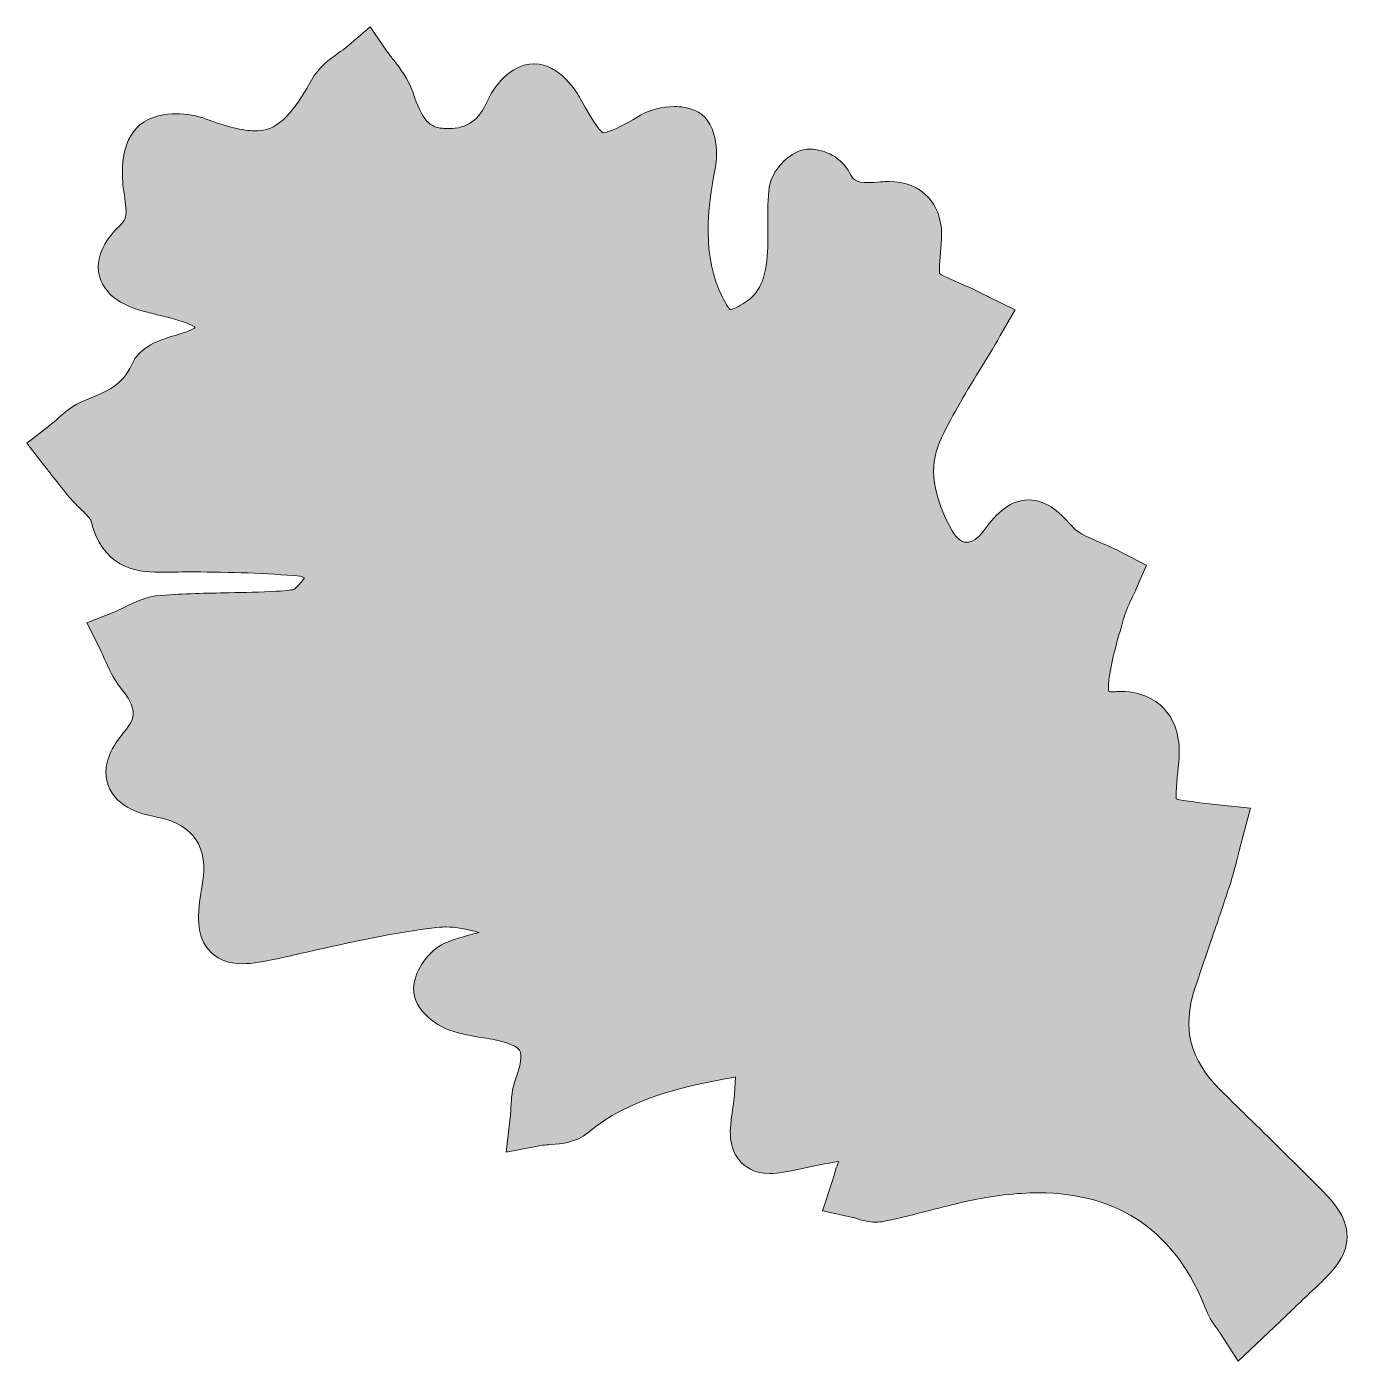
# Model space of a CAD drawing. Header units: inches. Extents: x 792 to 7891, y -1083 to 2748.
# Drawn here: x 6360 to 7315, y -1083 to -117 of the extents above; entities that cross this region are included whole.
import ezdxf

# ---------------------------------------------------------------- set-up
doc = ezdxf.new("R2010")
doc.units = ezdxf.units.IN
doc.header["$MEASUREMENT"] = 0
doc.layers.add('Layer 1', color=7, linetype='Continuous')

msp = doc.modelspace()

# ---------------------------------------------------------------- hatches: boundary and pattern name
at = {"layer": 'Layer 1', "true_color": 0xb2a964}
h = msp.add_hatch(color=43, dxfattribs=at)
h.dxf.hatch_style = 2
edge = h.paths.add_edge_path()
edge.add_spline(control_points=[(7314.6, -992.54), (7314.39, -1007.89), (7303.15, -1018.54), (7292.28, -1028.84), (7283.8, -1036.87), (7275.36, -1044.93), (7266.43, -1053.47), (7266.43, -1053.47), (7236, -1082.51), (7236, -1082.51), (7236, -1082.51), (7222.88, -1062.23), (7222.88, -1062.23), (7222.04, -1060.93), (7221.14, -1059.68), (7220.2, -1058.36), (7217.72, -1054.92), (7214.93, -1051.02), (7212.97, -1045.92), (7191.29, -989.36), (7150.36, -960.69), (7091.34, -960.69), (7075.47, -960.69), (7058.21, -962.74), (7040.03, -966.78), (7030.95, -968.8), (7021.64, -971.17), (7012.63, -973.45), (7001.98, -976.16), (6991.02, -978.94), (6979.97, -981.3), (6978, -981.72), (6975.95, -981.93), (6973.88, -981.93), (6968.25, -981.93), (6963.43, -980.38), (6959.91, -979.25), (6958.88, -978.92), (6957.72, -978.55), (6957.14, -978.42), (6957.14, -978.42), (6935.43, -973.69), (6935.43, -973.69), (6935.43, -973.69), (6942.42, -952.59), (6942.42, -952.59), (6942.7, -951.73), (6943.01, -950.54), (6943.34, -949.28), (6944.15, -946.15), (6945.19, -942.17), (6947.17, -938.06), (6937.88, -939.56), (6928.6, -941.22), (6919.66, -943.26), (6910.02, -945.47), (6903.26, -946.74), (6897.29, -946.74), (6885.72, -946.74), (6878.98, -941.67), (6875.36, -937.42), (6866.1, -926.55), (6868.45, -911.98), (6870.72, -897.89), (6871.5, -893.08), (6871.8, -887.82), (6872.12, -882.26), (6872.22, -880.46), (6872.32, -878.68), (6872.44, -876.9), (6872.38, -876.92), (6872.31, -876.93), (6872.24, -876.94), (6833.36, -883.87), (6795.94, -892.18), (6765.54, -917.31), (6756.95, -924.4), (6746.54, -925.18), (6738.94, -925.75), (6736.72, -925.92), (6734.63, -926.07), (6733.21, -926.34), (6733.21, -926.34), (6706.7, -931.24), (6706.7, -931.24), (6706.7, -931.24), (6709.69, -904.45), (6709.69, -904.45), (6709.88, -902.81), (6709.97, -900.86), (6710.07, -898.8), (6710.35, -892.88), (6710.69, -885.52), (6713.53, -878.04), (6719.03, -863.61), (6717, -858.73), (6716.54, -857.9), (6716.09, -857.09), (6713.12, -852.91), (6698.54, -850.05), (6695.77, -849.5), (6692.9, -849.03), (6689.85, -848.53), (6682.07, -847.26), (6674.02, -845.95), (6665.72, -843.1), (6655.9, -839.73), (6636.69, -827.01), (6639.98, -809.19), (6642.33, -796.45), (6652.49, -783.9), (6664.13, -779.34), (6671.88, -776.3), (6679.55, -774.37), (6686.99, -772.56), (6677.94, -769.8), (6670.06, -768.45), (6663.18, -768.45), (6661.55, -768.45), (6659.97, -768.53), (6658.48, -768.68), (6626.61, -772.07), (6594.02, -779.45), (6562.5, -786.58), (6562.5, -786.58), (6562.35, -786.61), (6562.35, -786.61), (6555.62, -788.14), (6548.89, -789.66), (6542.17, -791.14), (6531.53, -793.5), (6522.98, -795.06), (6515.84, -795.06), (6505.27, -795.06), (6497.03, -791.61), (6491.29, -784.79), (6480.91, -772.47), (6484.06, -754.27), (6486.83, -738.21), (6491.62, -710.5), (6480.87, -694.4), (6453.95, -688.98), (6445.24, -687.22), (6424.85, -683.11), (6418.73, -665.84), (6412.69, -648.79), (6425.62, -633.17), (6430.48, -627.3), (6439.04, -616.96), (6439.91, -610.59), (6427.73, -595.45), (6422.29, -588.68), (6419.07, -581.32), (6416.23, -574.82), (6415.16, -572.38), (6414.16, -570.1), (6413.14, -568.07), (6413.14, -568.07), (6403.37, -548.62), (6403.37, -548.62), (6403.37, -548.62), (6423.58, -540.53), (6423.58, -540.53), (6425.76, -539.66), (6428.19, -538.46), (6430.77, -537.2), (6437.86, -533.74), (6446.68, -529.43), (6456.93, -528.67), (6473.42, -527.45), (6489.98, -527.11), (6505.99, -526.79), (6517.39, -526.55), (6529.13, -526.31), (6540.51, -525.76), (6548.81, -525.35), (6552.14, -524.69), (6553.44, -524.16), (6556.5, -521.44), (6558.95, -518.63), (6560.75, -516.09), (6559.48, -515.42), (6558.35, -514.93), (6557.67, -514.77), (6533.17, -512.76), (6507.2, -511.75), (6480.46, -511.75), (6473.13, -511.75), (6465.61, -511.82), (6458.1, -511.97), (6457.24, -511.99), (6456.39, -512), (6455.57, -512), (6438.24, -512), (6414.3, -508.09), (6406.24, -474.31), (6405.35, -472.54), (6401.24, -468.52), (6398.76, -466.09), (6395.82, -463.22), (6392.49, -459.96), (6389.49, -456.29), (6385.32, -451.2), (6381.31, -446.02), (6377.43, -441.02), (6375.73, -438.83), (6374.04, -436.65), (6372.33, -434.47), (6372.33, -434.47), (6359.88, -418.59), (6359.88, -418.59), (6359.88, -418.59), (6375.88, -406.28), (6375.88, -406.28), (6377.57, -404.98), (6379.41, -403.36), (6381.36, -401.64), (6386.76, -396.86), (6393.48, -390.92), (6402.32, -387.47), (6418.87, -381.01), (6429.37, -376.08), (6435.55, -362.16), (6441.64, -348.45), (6455.9, -344.16), (6467.36, -340.71), (6471.05, -339.6), (6475.21, -338.35), (6477.6, -337.17), (6479.12, -336.42), (6480.46, -335.74), (6481.65, -335.14), (6481.42, -334.79), (6481.22, -334.52), (6481.06, -334.34), (6474.68, -330.71), (6465.97, -328.6), (6456.76, -326.38), (6453.23, -325.52), (6449.6, -324.65), (6445.94, -323.65), (6437.33, -321.29), (6417.15, -315.77), (6412.51, -297.78), (6407.96, -280.14), (6422.34, -266.12), (6427.76, -260.85), (6432.21, -256.51), (6432.57, -253.71), (6430.51, -239.38), (6430.24, -237.5), (6429.96, -235.61), (6429.72, -233.69), (6428.5, -224.13), (6427.23, -200.57), (6441.78, -188.54), (6449.86, -181.86), (6460.45, -180.46), (6467.9, -180.46), (6475.32, -180.46), (6483.24, -181.85), (6489.63, -184.27), (6504.86, -190.04), (6516.07, -192.73), (6524.9, -192.73), (6535.87, -192.73), (6547.25, -189.93), (6565.78, -156.13), (6570.87, -146.85), (6578.95, -141.07), (6585.45, -136.43), (6587.67, -134.84), (6589.76, -133.34), (6591.36, -131.97), (6591.36, -131.97), (6608.31, -117.48), (6608.31, -117.48), (6608.31, -117.48), (6620.88, -135.9), (6620.88, -135.9), (6622.18, -137.8), (6623.8, -139.86), (6625.51, -142.04), (6630.15, -147.95), (6635.92, -155.29), (6639.01, -164.57), (6646.1, -185.92), (6651.57, -190.09), (6660.45, -190.94), (6662.02, -191.09), (6663.55, -191.17), (6665.01, -191.17), (6678.35, -191.17), (6687.01, -184.97), (6693.09, -171.07), (6697.14, -161.82), (6709.37, -144.33), (6726.7, -144.33), (6726.7, -144.33), (6726.91, -144.33), (6726.91, -144.33), (6745.71, -144.51), (6757.86, -165.24), (6760.11, -169.4), (6770.84, -189.26), (6775.14, -193.54), (6776.78, -194.27), (6782.46, -194.11), (6798.5, -184.65), (6803.81, -181.53), (6810.62, -177.51), (6819.44, -175.21), (6828, -175.21), (6833.09, -175.21), (6837.82, -176.01), (6842.08, -177.59), (6860.28, -184.34), (6859.54, -210.44), (6857.84, -219.05), (6851.74, -250.05), (6848.15, -282.91), (6863.06, -313.16), (6865.76, -318.62), (6867.64, -321.17), (6868.63, -322.27), (6870.01, -321.88), (6872.86, -320.81), (6877.82, -317.87), (6889.62, -310.87), (6894.78, -299.81), (6895.61, -279.68), (6895.83, -274.19), (6895.8, -268.61), (6895.77, -262.71), (6895.72, -254.1), (6895.66, -245.24), (6896.43, -236.12), (6897.52, -223.31), (6907.7, -212.26), (6917.2, -207.98), (6920.13, -206.66), (6923.32, -205.99), (6926.67, -205.99), (6936.47, -205.99), (6949.68, -212.39), (6954.83, -223.11), (6957.22, -228.08), (6959.25, -230.26), (6968.69, -230.26), (6971.07, -230.26), (6973.82, -230.1), (6977.34, -229.76), (6979.38, -229.56), (6981.38, -229.46), (6983.28, -229.46), (6995.16, -229.46), (7005.05, -233.41), (7011.9, -240.9), (7019.27, -248.96), (7022.38, -260.08), (7021.14, -273.97), (7021.14, -273.97), (7021.11, -274.26), (7021.11, -274.26), (7020.35, -282.77), (7019.5, -292.3), (7019.92, -295.99), (7022.94, -298.07), (7031.62, -301.76), (7039.37, -305.05), (7044.08, -307.06), (7048.43, -309.28), (7051.93, -311.07), (7051.93, -311.07), (7052.05, -311.13), (7052.05, -311.13), (7053.26, -311.75), (7054.38, -312.32), (7055.38, -312.81), (7055.38, -312.81), (7074.61, -322.22), (7074.61, -322.22), (7074.61, -322.22), (7063.91, -340.77), (7063.91, -340.77), (7058.82, -349.58), (7053.67, -358.05), (7048.69, -366.23), (7037.88, -383.99), (7027.71, -400.69), (7020.01, -417.96), (7012.04, -435.81), (7015.03, -456.76), (7029.15, -482.02), (7030.88, -485.12), (7034.55, -490.33), (7039.61, -490.33), (7043.46, -490.33), (7047.81, -487.45), (7051.56, -482.44), (7058.76, -472.83), (7068.61, -459.67), (7084.41, -459.67), (7098.5, -459.67), (7108, -470.07), (7117.18, -480.13), (7120.47, -483.73), (7128.07, -487.01), (7136.12, -490.48), (7141.52, -492.81), (7147.09, -495.22), (7153.05, -498.31), (7153.05, -498.31), (7169.58, -506.89), (7169.58, -506.89), (7169.58, -506.89), (7162.21, -523.99), (7162.21, -523.99), (7161.42, -525.81), (7160.49, -527.73), (7159.51, -529.77), (7157.42, -534.12), (7154.81, -539.53), (7153.39, -544.54), (7152.67, -547.1), (7151.92, -549.67), (7151.18, -552.24), (7147.26, -565.76), (7143.21, -579.74), (7142.2, -592.68), (7141.98, -595.43), (7142.16, -597.23), (7142.35, -598.2), (7142.93, -598.31), (7143.87, -598.43), (7145.28, -598.43), (7145.88, -598.43), (7146.53, -598.4), (7147.21, -598.36), (7148.58, -598.27), (7149.95, -598.22), (7151.27, -598.22), (7167.65, -598.22), (7177.38, -605.17), (7182.65, -611), (7191.06, -620.3), (7194.51, -633.19), (7192.89, -649.31), (7191.98, -658.45), (7190.77, -670.51), (7191.17, -675.83), (7196.53, -677.41), (7209.72, -678.8), (7221.52, -680.04), (7221.52, -680.04), (7244.73, -682.5), (7244.73, -682.5), (7244.73, -682.5), (7238.76, -705.06), (7238.76, -705.06), (7237.85, -708.48), (7236.98, -711.97), (7236.13, -715.34), (7234.19, -723.13), (7232.17, -731.18), (7229.55, -739.21), (7225.32, -752.15), (7220.84, -765.16), (7216.51, -777.74), (7216.51, -777.74), (7216.46, -777.88), (7216.46, -777.88), (7212.46, -789.5), (7208.32, -801.52), (7204.43, -813.33), (7195.17, -841.48), (7201.06, -864.65), (7222.95, -886.26), (7230.46, -893.67), (7237.99, -901.07), (7245.52, -908.46), (7245.52, -908.46), (7245.71, -908.66), (7245.71, -908.66), (7261.59, -924.26), (7278.02, -940.4), (7294.05, -956.46), (7303.78, -966.21), (7314.81, -977.26), (7314.6, -992.54)], knot_values=[0, 0, 0, 0, 1, 1, 1, 2, 2, 2, 3, 3, 3, 4, 4, 4, 5, 5, 5, 6, 6, 6, 7, 7, 7, 8, 8, 8, 9, 9, 9, 10, 10, 10, 11, 11, 11, 12, 12, 12, 13, 13, 13, 14, 14, 14, 15, 15, 15, 16, 16, 16, 17, 17, 17, 18, 18, 18, 19, 19, 19, 20, 20, 20, 21, 21, 21, 22, 22, 22, 23, 23, 23, 24, 24, 24, 25, 25, 25, 26, 26, 26, 27, 27, 27, 28, 28, 28, 29, 29, 29, 30, 30, 30, 31, 31, 31, 32, 32, 32, 33, 33, 33, 34, 34, 34, 35, 35, 35, 36, 36, 36, 37, 37, 37, 38, 38, 38, 39, 39, 39, 40, 40, 40, 41, 41, 41, 42, 42, 42, 43, 43, 43, 44, 44, 44, 45, 45, 45, 46, 46, 46, 47, 47, 47, 48, 48, 48, 49, 49, 49, 50, 50, 50, 51, 51, 51, 52, 52, 52, 53, 53, 53, 54, 54, 54, 55, 55, 55, 56, 56, 56, 57, 57, 57, 58, 58, 58, 59, 59, 59, 60, 60, 60, 61, 61, 61, 62, 62, 62, 63, 63, 63, 64, 64, 64, 65, 65, 65, 66, 66, 66, 67, 67, 67, 68, 68, 68, 69, 69, 69, 70, 70, 70, 71, 71, 71, 72, 72, 72, 73, 73, 73, 74, 74, 74, 75, 75, 75, 76, 76, 76, 77, 77, 77, 78, 78, 78, 79, 79, 79, 80, 80, 80, 81, 81, 81, 82, 82, 82, 83, 83, 83, 84, 84, 84, 85, 85, 85, 86, 86, 86, 87, 87, 87, 88, 88, 88, 89, 89, 89, 90, 90, 90, 91, 91, 91, 92, 92, 92, 93, 93, 93, 94, 94, 94, 95, 95, 95, 96, 96, 96, 97, 97, 97, 98, 98, 98, 99, 99, 99, 100, 100, 100, 101, 101, 101, 102, 102, 102, 103, 103, 103, 104, 104, 104, 105, 105, 105, 106, 106, 106, 107, 107, 107, 108, 108, 108, 109, 109, 109, 110, 110, 110, 111, 111, 111, 112, 112, 112, 113, 113, 113, 114, 114, 114, 115, 115, 115, 116, 116, 116, 117, 117, 117, 118, 118, 118, 119, 119, 119, 120, 120, 120, 121, 121, 121, 122, 122, 122, 123, 123, 123, 124, 124, 124, 125, 125, 125, 126, 126, 126, 127, 127, 127, 128, 128, 128, 129, 129, 129, 130, 130, 130, 131, 131, 131, 132, 132, 132, 133, 133, 133, 134, 134, 134, 135, 135, 135, 136, 136, 136, 137, 137, 137, 138, 138, 138, 139, 139, 139, 140, 140, 140, 141, 141, 141, 142, 142, 142, 143, 143, 143, 144, 144, 144, 145, 145, 145, 146, 146, 146, 147, 147, 147, 148, 148, 148, 149, 149, 149, 150, 150, 150, 151, 151, 151, 152, 152, 152, 153, 153, 153, 154, 154, 154, 155, 155, 155, 156, 156, 156, 157, 157, 157, 158, 158, 158, 159, 159, 159, 160, 160, 160, 161, 161, 161, 162, 162, 162, 163, 163, 163, 163], degree=3, periodic=1)

# ---------------------------------------------------------------- linework, layer by layer
at = {"layer": 'Layer 1', "lineweight": 0}
msp.add_open_spline([(7314.6, -992.54), (7314.39, -1007.89), (7303.15, -1018.54), (7292.28, -1028.84), (7283.8, -1036.87), (7275.36, -1044.93), (7266.43, -1053.47), (7266.43, -1053.47), (7236, -1082.51), (7236, -1082.51), (7236, -1082.51), (7222.88, -1062.23), (7222.88, -1062.23), (7222.04, -1060.93), (7221.14, -1059.68), (7220.2, -1058.36), (7217.72, -1054.92), (7214.93, -1051.02), (7212.97, -1045.92), (7191.29, -989.36), (7150.36, -960.69), (7091.34, -960.69), (7075.47, -960.69), (7058.21, -962.74), (7040.03, -966.78), (7030.95, -968.8), (7021.64, -971.17), (7012.63, -973.45), (7001.98, -976.16), (6991.02, -978.94), (6979.97, -981.3), (6978, -981.72), (6975.95, -981.93), (6973.88, -981.93), (6968.25, -981.93), (6963.43, -980.38), (6959.91, -979.25), (6958.88, -978.92), (6957.72, -978.55), (6957.14, -978.42), (6957.14, -978.42), (6935.43, -973.69), (6935.43, -973.69), (6935.43, -973.69), (6942.42, -952.59), (6942.42, -952.59), (6942.7, -951.73), (6943.01, -950.54), (6943.34, -949.28), (6944.15, -946.15), (6945.19, -942.17), (6947.17, -938.06), (6937.88, -939.56), (6928.6, -941.22), (6919.66, -943.26), (6910.02, -945.47), (6903.26, -946.74), (6897.29, -946.74), (6885.72, -946.74), (6878.98, -941.67), (6875.36, -937.42), (6866.1, -926.55), (6868.45, -911.98), (6870.72, -897.89), (6871.5, -893.08), (6871.8, -887.82), (6872.12, -882.26), (6872.22, -880.46), (6872.32, -878.68), (6872.44, -876.9), (6872.38, -876.92), (6872.31, -876.93), (6872.24, -876.94), (6833.36, -883.87), (6795.94, -892.18), (6765.54, -917.31), (6756.95, -924.4), (6746.54, -925.18), (6738.94, -925.75), (6736.72, -925.92), (6734.63, -926.07), (6733.21, -926.34), (6733.21, -926.34), (6706.7, -931.24), (6706.7, -931.24), (6706.7, -931.24), (6709.69, -904.45), (6709.69, -904.45), (6709.88, -902.81), (6709.97, -900.86), (6710.07, -898.8), (6710.35, -892.88), (6710.69, -885.52), (6713.53, -878.04), (6719.03, -863.61), (6717, -858.73), (6716.54, -857.9), (6716.09, -857.09), (6713.12, -852.91), (6698.54, -850.05), (6695.77, -849.5), (6692.9, -849.03), (6689.85, -848.53), (6682.07, -847.26), (6674.02, -845.95), (6665.72, -843.1), (6655.9, -839.73), (6636.69, -827.01), (6639.98, -809.19), (6642.33, -796.45), (6652.49, -783.9), (6664.13, -779.34), (6671.88, -776.3), (6679.55, -774.37), (6686.99, -772.56), (6677.94, -769.8), (6670.06, -768.45), (6663.18, -768.45), (6661.55, -768.45), (6659.97, -768.53), (6658.48, -768.68), (6626.61, -772.07), (6594.02, -779.45), (6562.5, -786.58), (6562.5, -786.58), (6562.35, -786.61), (6562.35, -786.61), (6555.62, -788.14), (6548.89, -789.66), (6542.17, -791.14), (6531.53, -793.5), (6522.98, -795.06), (6515.84, -795.06), (6505.27, -795.06), (6497.03, -791.61), (6491.29, -784.79), (6480.91, -772.47), (6484.06, -754.27), (6486.83, -738.21), (6491.62, -710.5), (6480.87, -694.4), (6453.95, -688.98), (6445.24, -687.22), (6424.85, -683.11), (6418.73, -665.84), (6412.69, -648.79), (6425.62, -633.17), (6430.48, -627.3), (6439.04, -616.96), (6439.91, -610.59), (6427.73, -595.45), (6422.29, -588.68), (6419.07, -581.32), (6416.23, -574.82), (6415.16, -572.38), (6414.16, -570.1), (6413.14, -568.07), (6413.14, -568.07), (6403.37, -548.62), (6403.37, -548.62), (6403.37, -548.62), (6423.58, -540.53), (6423.58, -540.53), (6425.76, -539.66), (6428.19, -538.46), (6430.77, -537.2), (6437.86, -533.74), (6446.68, -529.43), (6456.93, -528.67), (6473.42, -527.45), (6489.98, -527.11), (6505.99, -526.79), (6517.39, -526.55), (6529.13, -526.31), (6540.51, -525.76), (6548.81, -525.35), (6552.14, -524.69), (6553.44, -524.16), (6556.5, -521.44), (6558.95, -518.63), (6560.75, -516.09), (6559.48, -515.42), (6558.35, -514.93), (6557.67, -514.77), (6533.17, -512.76), (6507.2, -511.75), (6480.46, -511.75), (6473.13, -511.75), (6465.61, -511.82), (6458.1, -511.97), (6457.24, -511.99), (6456.39, -512), (6455.57, -512), (6438.24, -512), (6414.3, -508.09), (6406.24, -474.31), (6405.35, -472.54), (6401.24, -468.52), (6398.76, -466.09), (6395.82, -463.22), (6392.49, -459.96), (6389.49, -456.29), (6385.32, -451.2), (6381.31, -446.02), (6377.43, -441.02), (6375.73, -438.83), (6374.04, -436.65), (6372.33, -434.47), (6372.33, -434.47), (6359.88, -418.59), (6359.88, -418.59), (6359.88, -418.59), (6375.88, -406.28), (6375.88, -406.28), (6377.57, -404.98), (6379.41, -403.36), (6381.36, -401.64), (6386.76, -396.86), (6393.48, -390.92), (6402.32, -387.47), (6418.87, -381.01), (6429.37, -376.08), (6435.55, -362.16), (6441.64, -348.45), (6455.9, -344.16), (6467.36, -340.71), (6471.05, -339.6), (6475.21, -338.35), (6477.6, -337.17), (6479.12, -336.42), (6480.46, -335.74), (6481.65, -335.14), (6481.42, -334.79), (6481.22, -334.52), (6481.06, -334.34), (6474.68, -330.71), (6465.97, -328.6), (6456.76, -326.38), (6453.23, -325.52), (6449.6, -324.65), (6445.94, -323.65), (6437.33, -321.29), (6417.15, -315.77), (6412.51, -297.78), (6407.96, -280.14), (6422.34, -266.12), (6427.76, -260.85), (6432.21, -256.51), (6432.57, -253.71), (6430.51, -239.38), (6430.24, -237.5), (6429.96, -235.61), (6429.72, -233.69), (6428.5, -224.13), (6427.23, -200.57), (6441.78, -188.54), (6449.86, -181.86), (6460.45, -180.46), (6467.9, -180.46), (6475.32, -180.46), (6483.24, -181.85), (6489.63, -184.27), (6504.86, -190.04), (6516.07, -192.73), (6524.9, -192.73), (6535.87, -192.73), (6547.25, -189.93), (6565.78, -156.13), (6570.87, -146.85), (6578.95, -141.07), (6585.45, -136.43), (6587.67, -134.84), (6589.76, -133.34), (6591.36, -131.97), (6591.36, -131.97), (6608.31, -117.48), (6608.31, -117.48), (6608.31, -117.48), (6620.88, -135.9), (6620.88, -135.9), (6622.18, -137.8), (6623.8, -139.86), (6625.51, -142.04), (6630.15, -147.95), (6635.92, -155.29), (6639.01, -164.57), (6646.1, -185.92), (6651.57, -190.09), (6660.45, -190.94), (6662.02, -191.09), (6663.55, -191.17), (6665.01, -191.17), (6678.35, -191.17), (6687.01, -184.97), (6693.09, -171.07), (6697.14, -161.82), (6709.37, -144.33), (6726.7, -144.33), (6726.7, -144.33), (6726.91, -144.33), (6726.91, -144.33), (6745.71, -144.51), (6757.86, -165.24), (6760.11, -169.4), (6770.84, -189.26), (6775.14, -193.54), (6776.78, -194.27), (6782.46, -194.11), (6798.5, -184.65), (6803.81, -181.53), (6810.62, -177.51), (6819.44, -175.21), (6828, -175.21), (6833.09, -175.21), (6837.82, -176.01), (6842.08, -177.59), (6860.28, -184.34), (6859.54, -210.44), (6857.84, -219.05), (6851.74, -250.05), (6848.15, -282.91), (6863.06, -313.16), (6865.76, -318.62), (6867.64, -321.17), (6868.63, -322.27), (6870.01, -321.88), (6872.86, -320.81), (6877.82, -317.87), (6889.62, -310.87), (6894.78, -299.81), (6895.61, -279.68), (6895.83, -274.19), (6895.8, -268.61), (6895.77, -262.71), (6895.72, -254.1), (6895.66, -245.24), (6896.43, -236.12), (6897.52, -223.31), (6907.7, -212.26), (6917.2, -207.98), (6920.13, -206.66), (6923.32, -205.99), (6926.67, -205.99), (6936.47, -205.99), (6949.68, -212.39), (6954.83, -223.11), (6957.22, -228.08), (6959.25, -230.26), (6968.69, -230.26), (6971.07, -230.26), (6973.82, -230.1), (6977.34, -229.76), (6979.38, -229.56), (6981.38, -229.46), (6983.28, -229.46), (6995.16, -229.46), (7005.05, -233.41), (7011.9, -240.9), (7019.27, -248.96), (7022.38, -260.08), (7021.14, -273.97), (7021.14, -273.97), (7021.11, -274.26), (7021.11, -274.26), (7020.35, -282.77), (7019.5, -292.3), (7019.92, -295.99), (7022.94, -298.07), (7031.62, -301.76), (7039.37, -305.05), (7044.08, -307.06), (7048.43, -309.28), (7051.93, -311.07), (7051.93, -311.07), (7052.05, -311.13), (7052.05, -311.13), (7053.26, -311.75), (7054.38, -312.32), (7055.38, -312.81), (7055.38, -312.81), (7074.61, -322.22), (7074.61, -322.22), (7074.61, -322.22), (7063.91, -340.77), (7063.91, -340.77), (7058.82, -349.58), (7053.67, -358.05), (7048.69, -366.23), (7037.88, -383.99), (7027.71, -400.69), (7020.01, -417.96), (7012.04, -435.81), (7015.03, -456.76), (7029.15, -482.02), (7030.88, -485.12), (7034.55, -490.33), (7039.61, -490.33), (7043.46, -490.33), (7047.81, -487.45), (7051.56, -482.44), (7058.76, -472.83), (7068.61, -459.67), (7084.41, -459.67), (7098.5, -459.67), (7108, -470.07), (7117.18, -480.13), (7120.47, -483.73), (7128.07, -487.01), (7136.12, -490.48), (7141.52, -492.81), (7147.09, -495.22), (7153.05, -498.31), (7153.05, -498.31), (7169.58, -506.89), (7169.58, -506.89), (7169.58, -506.89), (7162.21, -523.99), (7162.21, -523.99), (7161.42, -525.81), (7160.49, -527.73), (7159.51, -529.77), (7157.42, -534.12), (7154.81, -539.53), (7153.39, -544.54), (7152.67, -547.1), (7151.92, -549.67), (7151.18, -552.24), (7147.26, -565.76), (7143.21, -579.74), (7142.2, -592.68), (7141.98, -595.43), (7142.16, -597.23), (7142.35, -598.2), (7142.93, -598.31), (7143.87, -598.43), (7145.28, -598.43), (7145.88, -598.43), (7146.53, -598.4), (7147.21, -598.36), (7148.58, -598.27), (7149.95, -598.22), (7151.27, -598.22), (7167.65, -598.22), (7177.38, -605.17), (7182.65, -611), (7191.06, -620.3), (7194.51, -633.19), (7192.89, -649.31), (7191.98, -658.45), (7190.77, -670.51), (7191.17, -675.83), (7196.53, -677.41), (7209.72, -678.8), (7221.52, -680.04), (7221.52, -680.04), (7244.73, -682.5), (7244.73, -682.5), (7244.73, -682.5), (7238.76, -705.06), (7238.76, -705.06), (7237.85, -708.48), (7236.98, -711.97), (7236.13, -715.34), (7234.19, -723.13), (7232.17, -731.18), (7229.55, -739.21), (7225.32, -752.15), (7220.84, -765.16), (7216.51, -777.74), (7216.51, -777.74), (7216.46, -777.88), (7216.46, -777.88), (7212.46, -789.5), (7208.32, -801.52), (7204.43, -813.33), (7195.17, -841.48), (7201.06, -864.65), (7222.95, -886.26), (7230.46, -893.67), (7237.99, -901.07), (7245.52, -908.46), (7245.52, -908.46), (7245.71, -908.66), (7245.71, -908.66), (7261.59, -924.26), (7278.02, -940.4), (7294.05, -956.46), (7303.78, -966.21), (7314.81, -977.26), (7314.6, -992.54)], degree=3, knots=[0, 0, 0, 0, 1, 1, 1, 2, 2, 2, 3, 3, 3, 4, 4, 4, 5, 5, 5, 6, 6, 6, 7, 7, 7, 8, 8, 8, 9, 9, 9, 10, 10, 10, 11, 11, 11, 12, 12, 12, 13, 13, 13, 14, 14, 14, 15, 15, 15, 16, 16, 16, 17, 17, 17, 18, 18, 18, 19, 19, 19, 20, 20, 20, 21, 21, 21, 22, 22, 22, 23, 23, 23, 24, 24, 24, 25, 25, 25, 26, 26, 26, 27, 27, 27, 28, 28, 28, 29, 29, 29, 30, 30, 30, 31, 31, 31, 32, 32, 32, 33, 33, 33, 34, 34, 34, 35, 35, 35, 36, 36, 36, 37, 37, 37, 38, 38, 38, 39, 39, 39, 40, 40, 40, 41, 41, 41, 42, 42, 42, 43, 43, 43, 44, 44, 44, 45, 45, 45, 46, 46, 46, 47, 47, 47, 48, 48, 48, 49, 49, 49, 50, 50, 50, 51, 51, 51, 52, 52, 52, 53, 53, 53, 54, 54, 54, 55, 55, 55, 56, 56, 56, 57, 57, 57, 58, 58, 58, 59, 59, 59, 60, 60, 60, 61, 61, 61, 62, 62, 62, 63, 63, 63, 64, 64, 64, 65, 65, 65, 66, 66, 66, 67, 67, 67, 68, 68, 68, 69, 69, 69, 70, 70, 70, 71, 71, 71, 72, 72, 72, 73, 73, 73, 74, 74, 74, 75, 75, 75, 76, 76, 76, 77, 77, 77, 78, 78, 78, 79, 79, 79, 80, 80, 80, 81, 81, 81, 82, 82, 82, 83, 83, 83, 84, 84, 84, 85, 85, 85, 86, 86, 86, 87, 87, 87, 88, 88, 88, 89, 89, 89, 90, 90, 90, 91, 91, 91, 92, 92, 92, 93, 93, 93, 94, 94, 94, 95, 95, 95, 96, 96, 96, 97, 97, 97, 98, 98, 98, 99, 99, 99, 100, 100, 100, 101, 101, 101, 102, 102, 102, 103, 103, 103, 104, 104, 104, 105, 105, 105, 106, 106, 106, 107, 107, 107, 108, 108, 108, 109, 109, 109, 110, 110, 110, 111, 111, 111, 112, 112, 112, 113, 113, 113, 114, 114, 114, 115, 115, 115, 116, 116, 116, 117, 117, 117, 118, 118, 118, 119, 119, 119, 120, 120, 120, 121, 121, 121, 122, 122, 122, 123, 123, 123, 124, 124, 124, 125, 125, 125, 126, 126, 126, 127, 127, 127, 128, 128, 128, 129, 129, 129, 130, 130, 130, 131, 131, 131, 132, 132, 132, 133, 133, 133, 134, 134, 134, 135, 135, 135, 136, 136, 136, 137, 137, 137, 138, 138, 138, 139, 139, 139, 140, 140, 140, 141, 141, 141, 142, 142, 142, 143, 143, 143, 144, 144, 144, 145, 145, 145, 146, 146, 146, 147, 147, 147, 148, 148, 148, 149, 149, 149, 150, 150, 150, 151, 151, 151, 152, 152, 152, 153, 153, 153, 154, 154, 154, 155, 155, 155, 156, 156, 156, 157, 157, 157, 158, 158, 158, 159, 159, 159, 160, 160, 160, 161, 161, 161, 162, 162, 162, 163, 163, 163, 163], dxfattribs=at)

doc.saveas('drawing.dxf')
